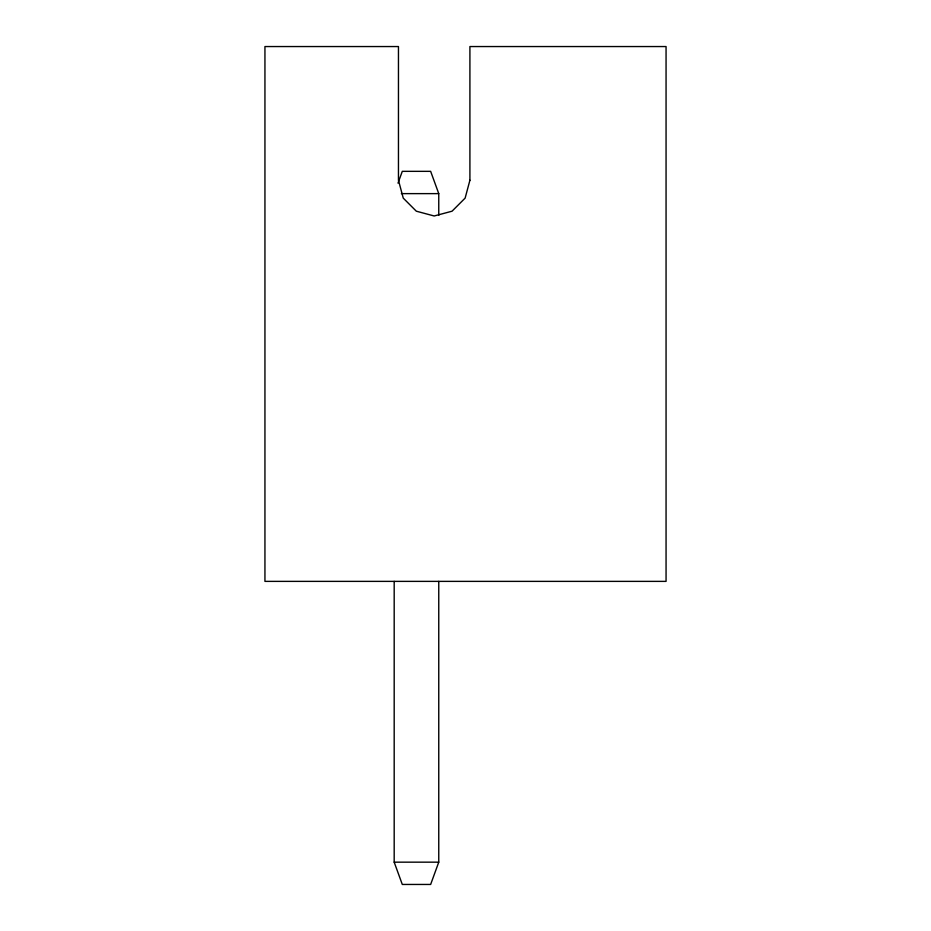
<?xml version="1.0" encoding="UTF-8"?>
<svg xmlns="http://www.w3.org/2000/svg" width="931" height="931" viewBox="0 0 931 931"><rect width="100%" height="100%" fill="white"/><g stroke="black" fill="none" stroke-linecap="round" stroke-linejoin="round"><path stroke-width="1.4" d="M398.002 183.139L402.297 171.339L430.646 171.339L438.757 193.625L438.757 215.398M438.757 581.375L438.757 862.164L430.646 884.45L402.297 884.45L394.185 862.164L394.185 581.375M401.377 193.625L438.757 193.625M394.185 862.164L438.757 862.164M469.911 180.253L465.128 198.117L452.047 211.197L434.183 215.98L416.32 211.197L403.251 198.117L398.456 180.253L398.456 46.55L264.939 46.55L264.939 581.375L666.061 581.375L666.061 46.55L469.911 46.55L469.911 180.253"/></g></svg>
